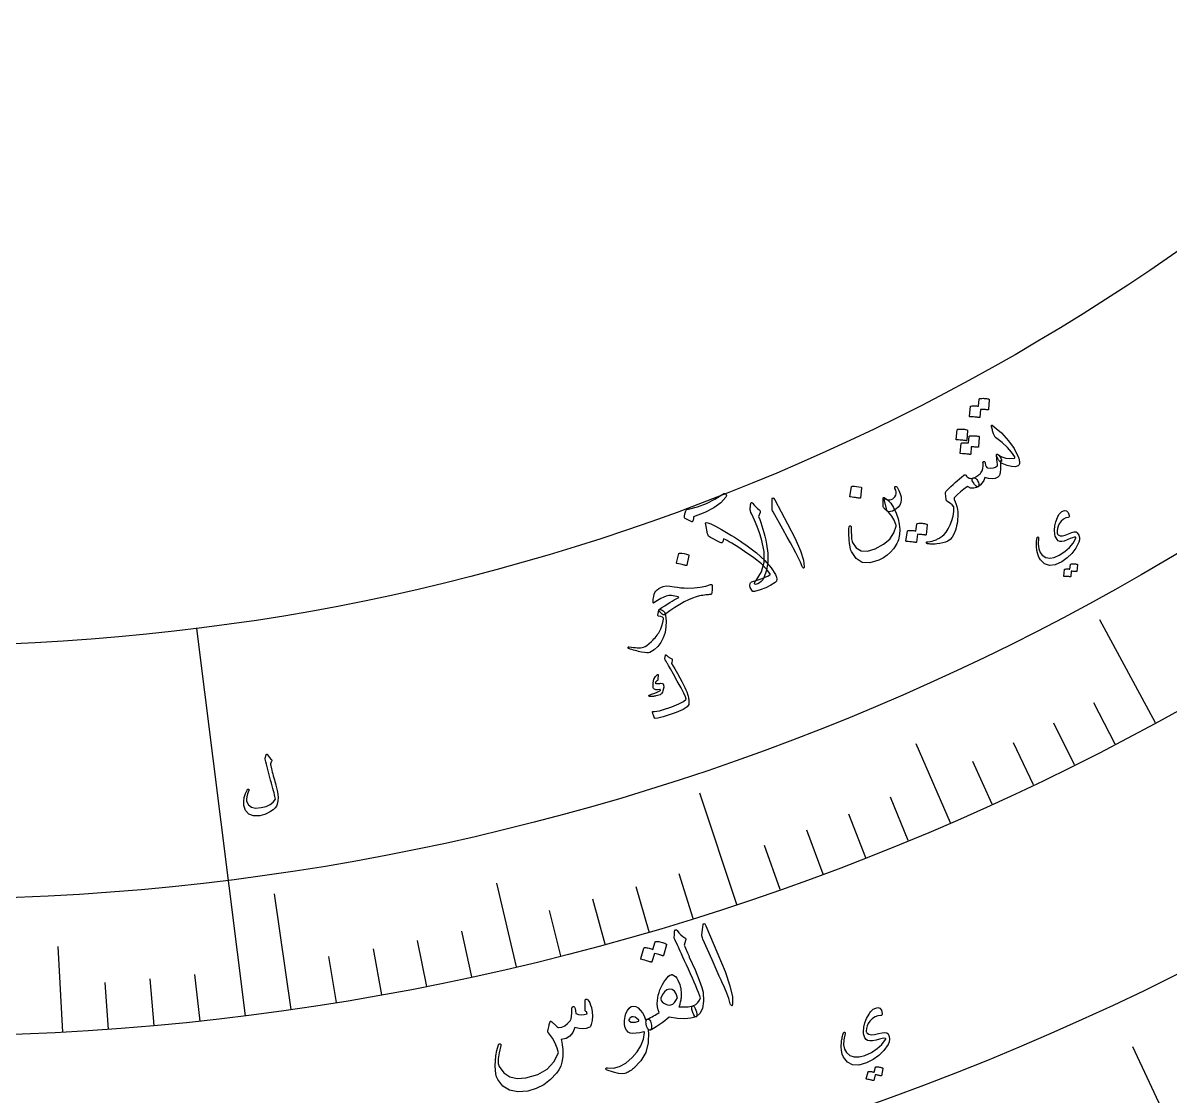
# Model space of a CAD drawing. Header units: millimetres. Extents: x -59 to 59, y -59 to 86.
# Drawn here: x 1.83 to 22.64, y -47.99 to -28.53 of the extents above; entities that cross this region are included whole.
import ezdxf

# ---------------------------------------------------------------- set-up
doc = ezdxf.new("R2010")
doc.units = ezdxf.units.MM
for name, color, linetype in [('CUT_OUTER', 1, 'Continuous'), ('ENGRAVE', 7, 'Continuous'), ('ENGRAVE_FINE', 8, 'Continuous'), ('TEXT', 5, 'Continuous')]:
    doc.layers.add(name, color=color, linetype=linetype)

msp = doc.modelspace()

# ---------------------------------------------------------------- linework, layer by layer
at = {"layer": 'CUT_OUTER'}
msp.add_arc((0, -0.0003), 58.9997, 179.811218, 0.16335, dxfattribs=at)
at = {"layer": 'ENGRAVE'}
for points in [[(5.8674, -46.5366), (4.9817, -39.5122)], [(22.3729, -41.2254), (21.3598, -39.3586)], [(18.6502, -43.0378), (18.0308, -41.6086)], [(14.7753, -44.5171), (14.1063, -42.5012)], [(10.7788, -45.6497), (10.4209, -44.1338)], [(6.6925, -46.4251), (6.3895, -44.3228)], [(2.5492, -46.8357), (2.4646, -45.2804)], [(22.5657, -48.3923), (21.9623, -47.0983)]]:
    msp.add_lwpolyline(points, dxfattribs=at)
for radius in [57.82, 57.82, 56.2713, 53.395, 53.395, 51.1235, 46.905, 46.905, 44.427, 39.825, 39.825]:
    msp.add_circle((0, 0), radius, dxfattribs=at)
at = {"layer": 'ENGRAVE_FINE'}
for points in [[(21.6419, -41.6138), (21.2499, -40.86)], [(20.904, -41.9893), (20.5253, -41.2288)], [(20.1592, -42.3519), (19.794, -41.5848)], [(19.4078, -42.7015), (19.0563, -41.928)], [(17.8864, -43.3608), (17.5624, -42.5754)], [(17.1168, -43.6703), (16.8068, -42.8793)], [(16.3416, -43.9662), (16.0456, -43.1699)], [(15.561, -44.2485), (15.2792, -43.4471)], [(13.9848, -44.7717), (13.7315, -43.9607)], [(13.1896, -45.0124), (12.9507, -44.1971)], [(12.39, -45.239), (12.1656, -44.4196)], [(11.5864, -45.4515), (11.3765, -44.6282)], [(9.9677, -45.8336), (9.7872, -45.0035)], [(8.3358, -46.1584), (8.1848, -45.3223)], [(9.1533, -46.0032), (8.9875, -45.17)], [(7.5154, -46.299), (7.3793, -45.4604)], [(3.3809, -46.783), (3.3196, -45.9356)], [(4.2113, -46.7156), (4.135, -45.8694)], [(5.0402, -46.6334), (4.9489, -45.7887)]]:
    msp.add_lwpolyline(points, dxfattribs=at)
at = {"layer": 'TEXT'}
for points in [[(19.1717, -35.3565), (19.1726, -35.3531), (19.1749, -35.3502), (19.1785, -35.3477), (19.1835, -35.3455), (19.2038, -35.3429), (19.224, -35.3411), (19.2441, -35.3403), (19.2639, -35.3405), (19.2838, -35.3416), (19.3038, -35.3437), (19.324, -35.347), (19.3443, -35.3512), (19.3489, -35.3534), (19.3522, -35.3565), (19.3541, -35.3608), (19.3546, -35.366), (19.3449, -35.5444), (19.3436, -35.5474), (19.3403, -35.5492), (19.3349, -35.5498), (19.3275, -35.5493), (19.322, -35.5481), (19.3134, -35.547), (19.3019, -35.546), (19.2873, -35.545), (19.2695, -35.5441), (19.2483, -35.5431), (19.2239, -35.5421), (19.196, -35.541), (19.1864, -35.6801), (19.1851, -35.6849), (19.1816, -35.6878), (19.176, -35.6887), (19.1681, -35.6877), (19.1614, -35.6868), (19.1509, -35.6856), (19.1366, -35.6842), (19.1186, -35.6825), (19.0966, -35.6807), (19.0705, -35.6788), (19.0401, -35.6769), (19.0056, -35.6749), (19.0015, -35.6737), (18.9989, -35.6716), (18.9979, -35.6688), (18.9983, -35.6652), (19.014, -35.4914), (19.015, -35.4881), (19.0173, -35.4851), (19.0209, -35.4826), (19.0259, -35.4805), (19.0428, -35.4776), (19.0598, -35.4756), (19.0767, -35.4747), (19.0937, -35.4747), (19.1105, -35.4756), (19.1272, -35.4773), (19.1438, -35.4798), (19.1603, -35.4831)], [(18.774, -35.9124), (18.775, -35.909), (18.7773, -35.9061), (18.781, -35.9036), (18.786, -35.9016), (18.8066, -35.8991), (18.8269, -35.8976), (18.8471, -35.8971), (18.867, -35.8974), (18.887, -35.8988), (18.9071, -35.9012), (18.9273, -35.9047), (18.9477, -35.9092), (18.9534, -35.9116), (18.9573, -35.9148), (18.9594, -35.9187), (18.9596, -35.9232), (18.9465, -36.1017), (18.9447, -36.1058), (18.9409, -36.1081), (18.9351, -36.1086), (18.9272, -36.1074), (18.9204, -36.1064), (18.9099, -36.1052), (18.8955, -36.1036), (18.8775, -36.1018), (18.8554, -36.0998), (18.8291, -36.0977), (18.7987, -36.0956), (18.764, -36.0933), (18.7592, -36.0925), (18.756, -36.0907), (18.7546, -36.0881), (18.755, -36.0845)], [(19.4173, -35.8302), (19.5769, -35.968), (19.7076, -36.1086), (19.8091, -36.2522), (19.8811, -36.3992), (19.8853, -36.4096), (19.8891, -36.4207), (19.8926, -36.4324), (19.8957, -36.4448), (19.8984, -36.4574), (19.9007, -36.4702), (19.9026, -36.483), (19.9041, -36.4959), (19.9044, -36.5197), (19.9001, -36.5391), (19.8911, -36.5542), (19.8775, -36.565), (19.8256, -36.5807), (19.7604, -36.5785), (19.6819, -36.5584), (19.5903, -36.5203), (19.5774, -36.5138), (19.5643, -36.5036), (19.5508, -36.4896), (19.537, -36.4718), (19.531, -36.4626), (19.5251, -36.4534), (19.5195, -36.4443), (19.514, -36.4353), (19.5088, -36.4263), (19.504, -36.4171), (19.4996, -36.408), (19.4956, -36.3987), (19.4897, -36.382), (19.4876, -36.369), (19.4891, -36.3597), (19.4943, -36.354), (19.4985, -36.3532), (19.5042, -36.3544), (19.5112, -36.3577), (19.5196, -36.3631), (19.5834, -36.4021), (19.6542, -36.4252), (19.7318, -36.4322), (19.8163, -36.4231), (19.8207, -36.4202), (19.8224, -36.4153), (19.8212, -36.4085), (19.8174, -36.3998), (19.7612, -36.315), (19.6846, -36.2292), (19.5877, -36.1421), (19.4706, -36.0536), (19.4639, -36.0456), (19.4556, -36.0311), (19.4458, -36.01), (19.4344, -35.9823), (19.4282, -35.9661), (19.4225, -35.9493), (19.417, -35.9319), (19.412, -35.9138), (19.4072, -35.8954), (19.4026, -35.8772), (19.3981, -35.8589), (19.3938, -35.8407), (19.393, -35.8362), (19.3937, -35.8322), (19.3959, -35.8289), (19.3995, -35.8263), (19.4032, -35.8251), (19.4074, -35.8254), (19.4121, -35.8271), (19.4173, -35.8302)], [(18.9908, -36.0333), (18.9919, -36.0299), (18.9942, -36.027), (18.9979, -36.0245), (19.0029, -36.0224), (19.0236, -36.0198), (19.044, -36.0182), (19.0642, -36.0175), (19.0843, -36.0178), (19.1043, -36.0191), (19.1245, -36.0214), (19.1448, -36.0247), (19.1652, -36.0291), (19.1699, -36.0313), (19.1732, -36.0345), (19.175, -36.0388), (19.1754, -36.0441), (19.1626, -36.2228), (19.1612, -36.2258), (19.1578, -36.2276), (19.1524, -36.2282), (19.1449, -36.2276), (19.1399, -36.2271), (19.1322, -36.2264), (19.1217, -36.2255), (19.1084, -36.2243), (19.0923, -36.223), (19.0736, -36.2217), (19.0523, -36.2204), (19.0283, -36.2191), (19.0187, -36.3504), (19.0169, -36.3545), (19.013, -36.3568), (19.0071, -36.3573), (18.9992, -36.3561), (18.9924, -36.3552), (18.9818, -36.3539), (18.9674, -36.3524), (18.9493, -36.3506), (18.9271, -36.3486), (18.9007, -36.3466), (18.8701, -36.3445), (18.8353, -36.3423), (18.8312, -36.341), (18.8286, -36.339), (18.8276, -36.3362), (18.828, -36.3325), (18.8478, -36.1601), (18.8488, -36.1568), (18.8512, -36.1539), (18.8549, -36.1514), (18.8599, -36.1493), (18.8745, -36.1475), (18.8892, -36.1461), (18.9039, -36.1451), (18.9187, -36.1445), (18.9336, -36.1444), (18.9483, -36.1451), (18.9631, -36.1464), (18.9778, -36.1485)], [(19.5059, -36.3546), (19.5283, -36.3709), (19.5473, -36.3936), (19.5629, -36.4227), (19.5751, -36.4581), (19.5787, -36.4729), (19.5794, -36.4819), (19.5772, -36.485), (19.5722, -36.4823), (19.5648, -36.4767), (19.5599, -36.4753), (19.5576, -36.4782), (19.5579, -36.4855), (19.562, -36.5648), (19.5614, -36.6303), (19.5563, -36.6822), (19.5466, -36.7203), (19.5411, -36.7344), (19.5339, -36.7469), (19.525, -36.7577), (19.5143, -36.7669), (19.4633, -36.7916), (19.4062, -36.8009), (19.3432, -36.795), (19.2742, -36.7738), (19.2548, -36.8287), (19.2279, -36.8753), (19.1935, -36.9136), (19.1516, -36.9437), (19.1359, -36.9438), (19.1156, -36.9302), (19.0909, -36.9029), (19.0616, -36.862), (19.0484, -36.8355), (19.0451, -36.8137), (19.0519, -36.7965), (19.0688, -36.784), (19.092, -36.7736), (19.1135, -36.7628), (19.1332, -36.7516), (19.1512, -36.74), (19.1673, -36.7283), (19.1816, -36.7165), (19.1941, -36.7047), (19.2047, -36.6929), (19.2271, -36.6552), (19.2409, -36.613), (19.246, -36.5663), (19.2425, -36.5151), (19.2412, -36.5008), (19.2433, -36.4909), (19.2489, -36.4854), (19.2579, -36.4843), (19.2682, -36.4867), (19.2758, -36.4924), (19.2806, -36.5016), (19.2827, -36.5142), (19.2883, -36.5494), (19.297, -36.5755), (19.3089, -36.5927), (19.324, -36.6009), (19.382, -36.6069), (19.4308, -36.6031), (19.4704, -36.5894), (19.5008, -36.5659), (19.502, -36.5634), (19.5031, -36.5595), (19.504, -36.5544), (19.5048, -36.5478), (19.5042, -36.533), (19.5007, -36.4985), (19.4943, -36.4443), (19.4849, -36.3704), (19.4849, -36.3672), (19.4859, -36.3637), (19.4878, -36.3599), (19.4908, -36.3559), (19.494, -36.3538), (19.4976, -36.3528), (19.5016, -36.3531), (19.5059, -36.3546)], [(19.1551, -36.9418), (19.1264, -36.9551), (19.0993, -36.9645), (19.0739, -36.9699), (19.0501, -36.9713), (19.0389, -36.9709), (19.0278, -36.9693), (19.0169, -36.9666), (19.006, -36.9626), (18.9951, -36.9578), (18.9841, -36.9525), (18.973, -36.9467), (18.9618, -36.9404), (18.8927, -36.9898), (18.8311, -37.0386), (18.777, -37.0867), (18.7305, -37.1343), (18.722, -37.1468), (18.7182, -37.1601), (18.7189, -37.1741), (18.7242, -37.1889), (18.7485, -37.2484), (18.7666, -37.3046), (18.7785, -37.3575), (18.7841, -37.4071), (18.7853, -37.4475), (18.7846, -37.4879), (18.7821, -37.5284), (18.7777, -37.569), (18.7714, -37.6096), (18.7632, -37.65), (18.753, -37.6902), (18.7408, -37.7303), (18.7135, -37.8014), (18.6816, -37.8583), (18.6451, -37.9009), (18.6042, -37.9292), (18.5606, -37.9476), (18.5127, -37.9623), (18.4604, -37.9732), (18.4037, -37.9803), (18.3752, -37.9821), (18.3489, -37.9832), (18.3249, -37.9836), (18.3031, -37.9834), (18.2834, -37.9827), (18.2659, -37.9816), (18.2505, -37.9802), (18.2372, -37.9785), (18.2284, -37.9758), (18.222, -37.9714), (18.2178, -37.9654), (18.2159, -37.9577), (18.2169, -37.9501), (18.221, -37.9447), (18.2284, -37.9413), (18.2391, -37.9399), (18.2812, -37.9353), (18.3182, -37.9289), (18.3501, -37.9209), (18.377, -37.911), (18.3906, -37.9053), (18.4047, -37.8987), (18.4195, -37.8912), (18.4348, -37.883), (18.4507, -37.8738), (18.4672, -37.8638), (18.4843, -37.853), (18.502, -37.8413), (18.5365, -37.811), (18.5722, -37.7668), (18.6089, -37.7086), (18.6465, -37.6365), (18.6792, -37.557), (18.7014, -37.4764), (18.713, -37.395), (18.714, -37.3126), (18.714, -37.3092), (18.7131, -37.3063), (18.7113, -37.3039), (18.7086, -37.3019), (18.681, -37.2721), (18.6529, -37.2471), (18.6244, -37.2267), (18.5954, -37.2111), (18.5829, -37.1978), (18.5731, -37.1686), (18.566, -37.1235), (18.5617, -37.0626), (18.5629, -37.0497), (18.5666, -37.0378), (18.5728, -37.0268), (18.5814, -37.0169), (18.6211, -36.9784), (18.6604, -36.9408), (18.6994, -36.9041), (18.7379, -36.8685), (18.7763, -36.8338), (18.8149, -36.8001), (18.8536, -36.7673), (18.8926, -36.7355), (18.9025, -36.729), (18.9117, -36.7268), (18.9204, -36.7288), (18.9284, -36.7351), (18.9416, -36.7519), (18.9556, -36.766), (18.9705, -36.7774), (18.9863, -36.7862), (19.0035, -36.7908), (19.0236, -36.7916), (19.0465, -36.7888), (19.0723, -36.7821), (19.0862, -36.781), (19.1, -36.7853), (19.1137, -36.7949), (19.1275, -36.8098), (19.14, -36.8281), (19.1504, -36.8474), (19.1585, -36.868), (19.1644, -36.8897), (19.1671, -36.909), (19.1664, -36.9241), (19.1624, -36.9351), (19.1551, -36.9418)], [(16.8554, -36.9463), (16.8566, -36.943), (16.8591, -36.9402), (16.8629, -36.9379), (16.868, -36.9361), (16.9094, -36.9345), (16.9502, -36.937), (16.9904, -36.9435), (17.0302, -36.9541), (17.0346, -36.9564), (17.0375, -36.9595), (17.0389, -36.9633), (17.0386, -36.9678), (17.0177, -37.1446), (17.016, -37.1493), (17.0123, -37.152), (17.0066, -37.1525), (16.9988, -37.151), (16.9921, -37.1497), (16.9816, -37.1479), (16.9674, -37.1456), (16.9494, -37.1428), (16.9274, -37.1397), (16.9013, -37.1362), (16.8709, -37.1324), (16.8364, -37.1284), (16.8316, -37.1273), (16.8285, -37.1253), (16.8273, -37.1226), (16.8279, -37.1191)], [(17.651, -36.9409), (17.6603, -36.9381), (17.6688, -36.939), (17.6763, -36.9437), (17.6828, -36.9522), (17.7166, -37.0133), (17.7406, -37.0719), (17.7549, -37.1279), (17.7593, -37.1815), (17.7529, -37.2313), (17.7347, -37.2762), (17.7047, -37.3162), (17.6629, -37.3512), (17.6312, -37.371), (17.5992, -37.3851), (17.5667, -37.3936), (17.5338, -37.3965), (17.5204, -37.3934), (17.509, -37.3839), (17.4996, -37.3679), (17.4921, -37.3454), (17.4547, -37.1952), (17.452, -37.1838), (17.4512, -37.1748), (17.4524, -37.1682), (17.4555, -37.164), (17.4602, -37.162), (17.4662, -37.1622), (17.4735, -37.1646), (17.4821, -37.1691), (17.5029, -37.1781), (17.5259, -37.1816), (17.551, -37.1797), (17.5783, -37.1724), (17.6045, -37.1602), (17.6266, -37.144), (17.6444, -37.1236), (17.6582, -37.0991), (17.6663, -37.0703), (17.6667, -37.0396), (17.6594, -37.0072), (17.6443, -36.9729), (17.6405, -36.9621), (17.6403, -36.9532), (17.6438, -36.9461), (17.651, -36.9409)], [(14.5257, -37.0763), (14.5399, -37.0689), (14.5532, -37.0671), (14.5655, -37.0707), (14.5768, -37.0798), (14.5851, -37.092), (14.5882, -37.1048), (14.5862, -37.1184), (14.5789, -37.1327), (14.4886, -37.2327), (14.3608, -37.3262), (14.1956, -37.4128), (13.9929, -37.4918), (13.991, -37.5117), (13.9884, -37.5298), (13.9851, -37.5459), (13.9811, -37.5602), (13.9769, -37.5703), (13.9717, -37.5765), (13.9655, -37.5788), (13.9584, -37.5772), (13.8396, -37.5189), (13.8277, -37.5052), (13.8258, -37.4771), (13.8337, -37.4348), (13.8515, -37.3781), (13.8582, -37.3677), (13.8682, -37.3592), (13.8814, -37.3526), (13.898, -37.3481), (14.0657, -37.3064), (14.2264, -37.2472), (14.3798, -37.1704), (14.5257, -37.0763)], [(15.2656, -38.5955), (15.2459, -38.6316), (15.221, -38.6619), (15.1908, -38.6866), (15.1553, -38.7054), (15.1335, -38.7126), (15.1169, -38.7151), (15.1055, -38.7128), (15.0993, -38.7059), (15.098, -38.6943), (15.1021, -38.6801), (15.1118, -38.6632), (15.1268, -38.6436), (15.2221, -38.4895), (15.2702, -38.3136), (15.2712, -38.1161), (15.2256, -37.8972), (15.1884, -37.7798), (15.1465, -37.6646), (15.0998, -37.5515), (15.0485, -37.4407), (15.0336, -37.4085), (15.0235, -37.3823), (15.0181, -37.362), (15.0174, -37.3476), (15.0201, -37.3272), (15.0224, -37.309), (15.0243, -37.2932), (15.0258, -37.2796), (15.027, -37.2684), (15.0281, -37.2593), (15.029, -37.2525), (15.0298, -37.2479), (15.0324, -37.2413), (15.0356, -37.2363), (15.0395, -37.233), (15.0441, -37.2313), (15.0506, -37.2312), (15.0561, -37.2324), (15.0604, -37.2348), (15.0638, -37.2384), (15.0971, -37.2819), (15.1267, -37.3159), (15.1524, -37.3404), (15.1743, -37.3554), (15.1905, -37.3658), (15.2, -37.3784), (15.2027, -37.3932), (15.1987, -37.4102), (15.1696, -37.4845), (15.1919, -37.537), (15.213, -37.5922), (15.2329, -37.6503), (15.2517, -37.711), (15.2695, -37.7746), (15.2865, -37.8411), (15.3026, -37.9105), (15.3178, -37.9828), (15.3403, -38.1506), (15.3392, -38.3086), (15.3143, -38.4569), (15.2656, -38.5955)], [(15.417, -37.2061), (15.42, -37.1648), (15.4289, -37.1471), (15.4436, -37.1529), (15.4641, -37.1822), (15.694, -37.6168), (15.8349, -37.8837), (15.9331, -38.1028), (15.9884, -38.2743), (16.0005, -38.3984), (15.9981, -38.41), (15.9946, -38.4171), (15.9901, -38.4198), (15.9846, -38.418), (15.9791, -38.4139), (15.9738, -38.4079), (15.9689, -38.3998), (15.9641, -38.3897), (15.9309, -38.3098), (15.8919, -38.2266), (15.8473, -38.14), (15.797, -38.0502), (15.7843, -38.0265), (15.7494, -37.9628), (15.6923, -37.8591), (15.613, -37.7154), (15.4348, -37.3977), (15.4266, -37.3803), (15.4207, -37.3635), (15.4172, -37.3474), (15.4161, -37.3319)], [(17.6666, -37.4202), (17.702, -37.5233), (17.7244, -37.6227), (17.7337, -37.7183), (17.7299, -37.81), (17.7246, -37.8418), (17.7169, -37.8737), (17.7069, -37.9058), (17.6946, -37.9379), (17.6798, -37.9702), (17.6624, -38.0028), (17.6424, -38.0355), (17.6198, -38.0685), (17.5674, -38.1311), (17.5057, -38.1866), (17.4347, -38.2348), (17.3545, -38.2758), (17.1885, -38.326), (17.0498, -38.3163), (16.9387, -38.247), (16.8552, -38.1184), (16.8417, -38.08), (16.8306, -38.0304), (16.8216, -37.9698), (16.8148, -37.898), (16.8126, -37.8659), (16.811, -37.835), (16.8099, -37.8053), (16.8093, -37.7769), (16.8092, -37.7497), (16.8096, -37.7235), (16.8104, -37.6983), (16.8117, -37.6741), (16.8128, -37.6679), (16.8153, -37.6627), (16.8194, -37.6584), (16.8251, -37.655), (16.8297, -37.6537), (16.8343, -37.6536), (16.839, -37.655), (16.8437, -37.6576), (16.8476, -37.6608), (16.8506, -37.6655), (16.8525, -37.6718), (16.8535, -37.6795), (16.8534, -37.73), (16.8539, -37.776), (16.855, -37.8174), (16.8569, -37.8542), (16.8597, -37.8865), (16.8638, -37.9143), (16.8692, -37.9375), (16.8759, -37.9562), (16.9403, -38.0543), (17.0303, -38.1056), (17.1458, -38.1101), (17.2867, -38.0674), (17.4368, -37.9874), (17.5499, -37.8922), (17.626, -37.7821), (17.6649, -37.6573), (17.6656, -37.6519), (17.6655, -37.6454), (17.6646, -37.638), (17.663, -37.6295), (17.6316, -37.551), (17.5859, -37.4758), (17.5261, -37.404), (17.4522, -37.3354), (17.4437, -37.3281), (17.4374, -37.3192), (17.4334, -37.3086), (17.4317, -37.2965), (17.4316, -37.1553), (17.4322, -37.1445), (17.4351, -37.1382), (17.4404, -37.1363), (17.448, -37.1388), (17.5109, -37.1821), (17.5683, -37.2434), (17.6202, -37.3227), (17.6666, -37.4202)], [(20.7872, -37.4989), (20.7426, -37.5071), (20.7004, -37.5298), (20.6604, -37.5669), (20.6226, -37.6185), (20.6027, -37.6588), (20.5906, -37.7006), (20.5862, -37.7438), (20.5896, -37.7884), (20.5919, -37.7965), (20.5958, -37.804), (20.6013, -37.811), (20.6085, -37.8176), (20.6407, -37.8324), (20.6822, -37.8342), (20.733, -37.823), (20.7929, -37.7986), (20.8518, -37.7739), (20.8981, -37.7623), (20.9318, -37.7638), (20.953, -37.7786), (20.9777, -37.8206), (20.9903, -37.8631), (20.9907, -37.9063), (20.979, -37.9501), (20.924, -38.0577), (20.8544, -38.1527), (20.7701, -38.2351), (20.6713, -38.3048), (20.5516, -38.359), (20.4468, -38.3708), (20.3571, -38.3404), (20.2826, -38.268), (20.2555, -38.2209), (20.2349, -38.1651), (20.2205, -38.1007), (20.2125, -38.0276), (20.212, -38.0064), (20.212, -37.9857), (20.2124, -37.9654), (20.2135, -37.9457), (20.215, -37.9262), (20.2172, -37.907), (20.22, -37.8881), (20.2233, -37.8694), (20.226, -37.861), (20.2298, -37.8561), (20.2348, -37.8548), (20.2408, -37.857), (20.2458, -37.8612), (20.2491, -37.8662), (20.2509, -37.8721), (20.251, -37.8788), (20.2442, -37.9825), (20.2529, -38.068), (20.2772, -38.1354), (20.3173, -38.1847), (20.3829, -38.2241), (20.4558, -38.2377), (20.5359, -38.2253), (20.6231, -38.187), (20.7255, -38.1207), (20.8098, -38.0465), (20.8759, -37.9648), (20.924, -37.8754), (20.9262, -37.8689), (20.9256, -37.8639), (20.9222, -37.8604), (20.9161, -37.8585), (20.8962, -37.8596), (20.8653, -37.8683), (20.8235, -37.8844), (20.7707, -37.9081), (20.7158, -37.93), (20.67, -37.9395), (20.6334, -37.9369), (20.606, -37.922), (20.5845, -37.8988), (20.5672, -37.8715), (20.5542, -37.8402), (20.5454, -37.8049), (20.5385, -37.7299), (20.5441, -37.6543), (20.5623, -37.578), (20.593, -37.5011), (20.6018, -37.4819), (20.6111, -37.4645), (20.6206, -37.4488), (20.6306, -37.4348), (20.6408, -37.4224), (20.6511, -37.4117), (20.6616, -37.4025), (20.6722, -37.3951), (20.7186, -37.3748), (20.7565, -37.3792), (20.7857, -37.4084), (20.8064, -37.4623), (20.8085, -37.4788), (20.806, -37.4904), (20.7989, -37.4971), (20.7872, -37.4989)], [(15.0403, -38.6709), (15.1069, -38.6515), (15.1667, -38.6325), (15.2197, -38.6142), (15.2659, -38.5964), (15.3055, -38.5793), (15.3387, -38.563), (15.3654, -38.5474), (15.3856, -38.5327), (15.3223, -38.442), (15.223, -38.3425), (15.0882, -38.2339), (14.9181, -38.1159), (14.853, -38.0733), (14.7928, -38.0347), (14.7374, -37.9998), (14.6868, -37.9689), (14.641, -37.9419), (14.6, -37.9191), (14.5638, -37.9004), (14.5325, -37.8859), (14.5235, -37.945), (14.514, -37.9553), (14.503, -37.9603), (14.4905, -37.96), (14.4765, -37.9544), (14.2973, -37.8643), (14.2794, -37.8522), (14.2652, -37.8374), (14.2546, -37.8199), (14.2478, -37.7996), (14.212, -37.6273), (14.2101, -37.615), (14.2105, -37.6054), (14.2133, -37.5988), (14.2185, -37.5949), (14.2501, -37.5967), (14.3076, -37.6183), (14.391, -37.6596), (14.5005, -37.7205), (14.5614, -37.7556), (14.6208, -37.7906), (14.6785, -37.8255), (14.7345, -37.8603), (14.789, -37.8951), (14.8418, -37.9298), (14.8929, -37.9644), (14.9424, -37.999), (15.1335, -38.1444), (15.2872, -38.2821), (15.4028, -38.4124), (15.48, -38.5358), (15.4974, -38.5828), (15.5022, -38.6222), (15.4945, -38.6539), (15.4741, -38.6781), (15.3917, -38.7311), (15.3011, -38.7759), (15.2023, -38.8123), (15.0954, -38.8404), (15.0854, -38.8425), (15.0768, -38.8427), (15.0697, -38.8411), (15.064, -38.8375), (15.0369, -38.8037), (15.0207, -38.7691), (15.0152, -38.7339), (15.0206, -38.6979), (15.0244, -38.6863), (15.029, -38.678), (15.0343, -38.6729), (15.0403, -38.6709)], [(18.0425, -37.6197), (18.0437, -37.6164), (18.0463, -37.6135), (18.0502, -37.6111), (18.0554, -37.6091), (18.0765, -37.6071), (18.0974, -37.6061), (18.1181, -37.606), (18.1385, -37.6068), (18.1588, -37.6087), (18.1792, -37.6116), (18.1998, -37.6155), (18.2204, -37.6205), (18.225, -37.6228), (18.2282, -37.6262), (18.2299, -37.6305), (18.2301, -37.6358), (18.2084, -37.815), (18.2068, -37.8179), (18.2033, -37.8196), (18.1977, -37.8201), (18.1901, -37.8193), (18.1845, -37.8179), (18.1758, -37.8165), (18.164, -37.815), (18.149, -37.8135), (18.1308, -37.812), (18.1091, -37.8102), (18.084, -37.8083), (18.0555, -37.8063), (18.0364, -37.9459), (18.0348, -37.9507), (18.031, -37.9535), (18.0251, -37.9542), (18.0172, -37.9529), (18.0103, -37.9517), (17.9996, -37.9502), (17.985, -37.9482), (17.9666, -37.9459), (17.9441, -37.9433), (17.9173, -37.9405), (17.8863, -37.9374), (17.8509, -37.9342), (17.8468, -37.9328), (17.8442, -37.9307), (17.8433, -37.9279), (17.844, -37.9242), (17.8715, -37.7499), (17.8728, -37.7466), (17.8753, -37.7437), (17.8792, -37.7413), (17.8845, -37.7394), (17.9021, -37.737), (17.9197, -37.7356), (17.9372, -37.7353), (17.9546, -37.7359), (17.9718, -37.7375), (17.9889, -37.7398), (18.0058, -37.7429), (18.0225, -37.7467)], [(13.7268, -38.1555), (13.7283, -38.1523), (13.731, -38.1497), (13.735, -38.1478), (13.7402, -38.1464), (13.7815, -38.1483), (13.8219, -38.1541), (13.8614, -38.1639), (13.9001, -38.1778), (13.9044, -38.1805), (13.907, -38.1838), (13.908, -38.1877), (13.9074, -38.1921), (13.872, -38.3665), (13.87, -38.3711), (13.8661, -38.3734), (13.8604, -38.3735), (13.8528, -38.3714), (13.8462, -38.3695), (13.8359, -38.3668), (13.8219, -38.3634), (13.8042, -38.3591), (13.7826, -38.3541), (13.7569, -38.3485), (13.727, -38.3423), (13.693, -38.3353), (13.6882, -38.3338), (13.6854, -38.3317), (13.6844, -38.3289), (13.6852, -38.3254)], [(20.8281, -38.3533), (20.8288, -38.351), (20.8304, -38.349), (20.8329, -38.3473), (20.8363, -38.3458), (20.8503, -38.3437), (20.8643, -38.3423), (20.878, -38.3416), (20.8917, -38.3414), (20.9053, -38.342), (20.919, -38.3432), (20.9329, -38.3452), (20.9468, -38.3478), (20.9499, -38.3492), (20.9522, -38.3513), (20.9534, -38.3541), (20.9537, -38.3577), (20.9451, -38.4777), (20.9441, -38.4797), (20.9418, -38.481), (20.9381, -38.4815), (20.9331, -38.4812), (20.9293, -38.4805), (20.9234, -38.4798), (20.9155, -38.4793), (20.9055, -38.4788), (20.8933, -38.4783), (20.8788, -38.4779), (20.862, -38.4775), (20.8429, -38.4771), (20.8349, -38.5708), (20.834, -38.574), (20.8316, -38.576), (20.8277, -38.5767), (20.8224, -38.5761), (20.8177, -38.5755), (20.8105, -38.5749), (20.8008, -38.5741), (20.7884, -38.5732), (20.7733, -38.5722), (20.7554, -38.5713), (20.7346, -38.5704), (20.7109, -38.5695), (20.7081, -38.5687), (20.7064, -38.5674), (20.7056, -38.5655), (20.706, -38.5631), (20.7183, -38.446), (20.719, -38.4437), (20.7206, -38.4417), (20.7232, -38.44), (20.7266, -38.4385), (20.7383, -38.4363), (20.7499, -38.4348), (20.7616, -38.4339), (20.7732, -38.4338), (20.7848, -38.4342), (20.7963, -38.4351), (20.8076, -38.4366), (20.8189, -38.4386)], [(14.3288, -38.7293), (14.3303, -38.7489), (14.331, -38.7685), (14.3309, -38.7881), (14.33, -38.8077), (14.3281, -38.8273), (14.3251, -38.8468), (14.3211, -38.8661), (14.3158, -38.8853), (14.3133, -38.8915), (14.309, -38.8958), (14.303, -38.8984), (14.2953, -38.8993), (14.2783, -38.9), (14.2592, -38.9014), (14.2378, -38.9032), (14.2142, -38.9056), (14.1885, -38.9087), (14.1608, -38.9128), (14.131, -38.9179), (14.0992, -38.924), (14.0377, -38.9388), (13.9712, -38.9616), (13.8998, -38.9925), (13.8233, -39.0313), (13.7416, -39.0781), (13.6544, -39.1326), (13.5616, -39.1948), (13.4632, -39.2647), (13.4535, -39.269), (13.4402, -39.2658), (13.4233, -39.2551), (13.4027, -39.2369), (13.3842, -39.2177), (13.3709, -39.2029), (13.3628, -39.1923), (13.3599, -39.186), (13.3606, -39.1811), (13.3621, -39.1769), (13.3643, -39.1734), (13.3674, -39.1708), (13.4195, -39.1358), (13.4689, -39.103), (13.5158, -39.0725), (13.5602, -39.0442), (13.602, -39.0185), (13.6415, -38.9955), (13.6786, -38.9753), (13.7134, -38.9578), (13.7202, -38.9536), (13.7221, -38.9494), (13.7194, -38.9454), (13.7119, -38.9414), (13.6805, -38.9325), (13.6504, -38.9257), (13.6218, -38.9208), (13.5946, -38.918), (13.5686, -38.9172), (13.5437, -38.9185), (13.52, -38.9219), (13.4974, -38.9274), (13.4511, -38.9447), (13.3983, -38.9706), (13.3389, -39.0054), (13.273, -39.0488), (13.2708, -39.0512), (13.2684, -39.0525), (13.266, -39.0528), (13.2635, -39.0521), (13.2613, -39.0506), (13.2597, -39.0486), (13.2588, -39.0462), (13.2584, -39.0432), (13.2623, -38.9839), (13.2688, -38.9342), (13.278, -38.8941), (13.2899, -38.8636), (13.3068, -38.8391), (13.33, -38.815), (13.3597, -38.7913), (13.3959, -38.768), (13.4408, -38.75), (13.4968, -38.742), (13.564, -38.7441), (13.6424, -38.7561), (13.7005, -38.7665), (13.7608, -38.7742), (13.8234, -38.7791), (13.8883, -38.7812), (14.0055, -38.7771), (14.1135, -38.7652), (14.212, -38.7456), (14.3012, -38.7182), (14.3128, -38.7153), (14.3212, -38.7161), (14.3265, -38.7208), (14.3288, -38.7293)], [(13.3612, -39.1835), (13.3651, -39.1741), (13.372, -39.1687), (13.3819, -39.1673), (13.3947, -39.1699), (13.4106, -39.176), (13.4255, -39.1842), (13.4393, -39.1946), (13.452, -39.2073), (13.4628, -39.2209), (13.4715, -39.236), (13.478, -39.2527), (13.4823, -39.2709), (13.4937, -39.3807), (13.491, -39.486), (13.4743, -39.5868), (13.4436, -39.6831), (13.4, -39.7703), (13.3447, -39.8435), (13.278, -39.9028), (13.1997, -39.9481), (13.1777, -39.9534), (13.1453, -39.9539), (13.1025, -39.9497), (13.0493, -39.9407), (13.0207, -39.9349), (12.9918, -39.9284), (12.9627, -39.9212), (12.9334, -39.9133), (12.904, -39.9048), (12.8745, -39.8961), (12.8449, -39.8871), (12.8153, -39.8779), (12.8093, -39.8752), (12.8056, -39.871), (12.804, -39.8654), (12.8047, -39.8582), (12.8072, -39.8515), (12.8112, -39.8472), (12.8169, -39.8452), (12.8241, -39.8457), (12.8647, -39.8524), (12.9028, -39.8575), (12.9384, -39.8611), (12.9716, -39.863), (13.0025, -39.8634), (13.0313, -39.862), (13.0582, -39.8588), (13.083, -39.854), (13.1127, -39.8414), (13.1471, -39.8197), (13.1862, -39.7887), (13.23, -39.7485), (13.2528, -39.726), (13.2743, -39.7035), (13.2945, -39.681), (13.3133, -39.6586), (13.3307, -39.636), (13.3467, -39.6133), (13.3613, -39.5904), (13.3744, -39.5673), (13.3985, -39.5183), (13.4191, -39.4646), (13.4362, -39.4063), (13.4497, -39.3433), (13.4462, -39.3256), (13.4295, -39.3106), (13.3996, -39.2982), (13.3566, -39.2885), (13.3509, -39.287), (13.3472, -39.2843), (13.3455, -39.2804), (13.3457, -39.2753)], [(13.5013, -39.9998), (13.5129, -40.011), (13.5245, -40.0214), (13.5362, -40.0309), (13.5479, -40.0396), (13.5598, -40.0475), (13.572, -40.0545), (13.5843, -40.0607), (13.5969, -40.0659), (13.6023, -40.0695), (13.6054, -40.0747), (13.6064, -40.0815), (13.6051, -40.0899), (13.5955, -40.1353), (13.5948, -40.1402), (13.5944, -40.1442), (13.5944, -40.1473), (13.5948, -40.1496), (13.65, -40.245), (13.6992, -40.3314), (13.7425, -40.4088), (13.7799, -40.4772), (13.8111, -40.5367), (13.8362, -40.587), (13.855, -40.6283), (13.8676, -40.6606), (13.8887, -40.7224), (13.8942, -40.7423), (13.8989, -40.7627), (13.9026, -40.7835), (13.9054, -40.8046), (13.9072, -40.8262), (13.908, -40.8483), (13.9076, -40.8708), (13.9061, -40.8938), (13.8781, -40.9366), (13.8007, -40.9853), (13.6739, -41.0397), (13.4976, -41.0991), (13.4418, -41.1153), (13.3896, -41.1288), (13.3412, -41.1397), (13.2965, -41.1478), (13.2921, -41.1474), (13.2885, -41.1459), (13.2858, -41.1432), (13.2839, -41.1393), (13.2765, -41.1203), (13.2698, -41.1029), (13.264, -41.0872), (13.259, -41.0731), (13.2547, -41.0606), (13.2512, -41.0494), (13.2483, -41.0396), (13.2461, -41.0311), (13.2452, -41.0262), (13.246, -41.0231), (13.2486, -41.0216), (13.253, -41.0219), (13.2856, -41.0212), (13.326, -41.0154), (13.3742, -41.0043), (13.4302, -40.988), (13.5955, -40.9334), (13.7221, -40.8825), (13.8099, -40.8356), (13.8592, -40.7929), (13.846, -40.7546), (13.8145, -40.6874), (13.7647, -40.5915), (13.6967, -40.4668), (13.6276, -40.3422), (13.575, -40.2481), (13.5389, -40.1844), (13.5192, -40.1513), (13.5135, -40.1423), (13.5082, -40.1339), (13.5032, -40.1261), (13.4986, -40.1189), (13.4944, -40.1123), (13.4906, -40.1064), (13.4873, -40.1013), (13.4843, -40.0969), (13.4786, -40.0872), (13.4749, -40.0773), (13.4733, -40.0672), (13.4736, -40.057), (13.481, -40.0011), (13.4819, -39.9972), (13.4833, -39.9943), (13.4852, -39.9926), (13.4876, -39.9918), (13.4911, -39.9925), (13.4945, -39.994), (13.498, -39.9965), (13.5013, -39.9998)], [(13.339, -40.3462), (13.3415, -40.3458), (13.3438, -40.346), (13.346, -40.3471), (13.3482, -40.3488), (13.3493, -40.3506), (13.3502, -40.3527), (13.3508, -40.3551), (13.3511, -40.3577), (13.347, -40.4334), (13.346, -40.4412), (13.3444, -40.4476), (13.3421, -40.4524), (13.3391, -40.4556), (13.3248, -40.4653), (13.3134, -40.4757), (13.3047, -40.4867), (13.2989, -40.4983), (13.2987, -40.5035), (13.3026, -40.5076), (13.3108, -40.5107), (13.3231, -40.5128), (13.3309, -40.5129), (13.339, -40.5128), (13.3472, -40.5125), (13.3555, -40.5119), (13.3642, -40.5111), (13.3731, -40.51), (13.3825, -40.5086), (13.3921, -40.5069), (13.4284, -40.5097), (13.4477, -40.5337), (13.45, -40.579), (13.4352, -40.6456), (13.427, -40.6666), (13.4178, -40.6839), (13.4078, -40.6975), (13.3969, -40.7073), (13.3838, -40.7149), (13.3648, -40.7224), (13.3399, -40.73), (13.309, -40.7375), (13.2931, -40.7411), (13.2779, -40.7438), (13.2633, -40.7459), (13.2493, -40.7472), (13.2361, -40.748), (13.2236, -40.7485), (13.2119, -40.7488), (13.201, -40.7488), (13.1939, -40.7474), (13.1883, -40.7449), (13.1842, -40.7414), (13.1818, -40.7369), (13.181, -40.7316), (13.1822, -40.7273), (13.1854, -40.7239), (13.1907, -40.7214), (13.2079, -40.7145), (13.2275, -40.707), (13.2495, -40.6989), (13.274, -40.6901), (13.3195, -40.6737), (13.3545, -40.6592), (13.379, -40.6465), (13.3928, -40.6357), (13.3944, -40.6335), (13.3948, -40.6312), (13.3942, -40.6287), (13.3924, -40.626), (13.3907, -40.6246), (13.3881, -40.6236), (13.3847, -40.6231), (13.3803, -40.623), (13.3409, -40.6262), (13.3242, -40.6267), (13.3092, -40.6253), (13.2961, -40.6219), (13.2848, -40.6165), (13.2743, -40.6092), (13.2667, -40.6007), (13.262, -40.5908), (13.2602, -40.5797), (13.2597, -40.5006), (13.2727, -40.4354), (13.2991, -40.3839), (13.339, -40.3462)], [(6.2401, -41.8044), (6.2417, -41.8001), (6.2442, -41.7968), (6.2475, -41.7945), (6.2516, -41.7933), (6.256, -41.7934), (6.2598, -41.7951), (6.2633, -41.7984), (6.2664, -41.8032), (6.283, -41.8316), (6.2998, -41.8558), (6.3168, -41.8757), (6.334, -41.8914), (6.3392, -41.8971), (6.3416, -41.9044), (6.341, -41.9131), (6.3375, -41.9232), (6.335, -41.9282), (6.3326, -41.933), (6.3304, -41.9376), (6.3284, -41.9421), (6.3264, -41.9462), (6.3246, -41.9501), (6.3229, -41.9535), (6.3212, -41.9566), (6.3186, -41.9622), (6.3171, -41.9687), (6.3167, -41.976), (6.3174, -41.9841), (6.3224, -42.0067), (6.3282, -42.0312), (6.3347, -42.0577), (6.3421, -42.0862), (6.3502, -42.1167), (6.3589, -42.1492), (6.3683, -42.1837), (6.3783, -42.2202), (6.3889, -42.2565), (6.3985, -42.2907), (6.4073, -42.3228), (6.4151, -42.3527), (6.4222, -42.3806), (6.4285, -42.4064), (6.4341, -42.4303), (6.439, -42.4522), (6.4506, -42.5174), (6.4547, -42.5802), (6.4511, -42.6406), (6.4398, -42.6986), (6.4256, -42.7339), (6.4005, -42.7682), (6.3646, -42.8016), (6.3178, -42.834), (6.2661, -42.8627), (6.2168, -42.8848), (6.1698, -42.9003), (6.1253, -42.9091), (6.0108, -42.9096), (5.9246, -42.8787), (5.8667, -42.8166), (5.8371, -42.7233), (5.8331, -42.6514), (5.8422, -42.5791), (5.8643, -42.5065), (5.8993, -42.4337), (5.9021, -42.4294), (5.9053, -42.4265), (5.9089, -42.425), (5.9128, -42.4251), (5.9171, -42.4261), (5.9206, -42.4277), (5.923, -42.43), (5.9246, -42.4329), (5.9261, -42.4373), (5.9265, -42.4417), (5.926, -42.446), (5.9244, -42.4504), (5.9024, -42.5135), (5.8885, -42.5667), (5.8828, -42.6097), (5.8853, -42.6428), (5.9171, -42.7102), (5.9717, -42.7528), (6.049, -42.7705), (6.1491, -42.763), (6.237, -42.7404), (6.3095, -42.707), (6.3667, -42.6627), (6.4085, -42.6077), (6.404, -42.5848), (6.3982, -42.5582), (6.3911, -42.5278), (6.3826, -42.4937), (6.3728, -42.4557), (6.3614, -42.4139), (6.3486, -42.3681), (6.3342, -42.3184), (6.32, -42.2671), (6.3063, -42.2165), (6.293, -42.1667), (6.2802, -42.1177), (6.2679, -42.0694), (6.2562, -42.0219), (6.2452, -41.9752), (6.2348, -41.9292), (6.2229, -41.8851), (6.2224, -41.88), (6.2224, -41.8751), (6.223, -41.8705), (6.2241, -41.8661)], [(14.1586, -44.9287), (14.1662, -44.8823), (14.178, -44.8632), (14.194, -44.8712), (14.2143, -44.9064), (14.4308, -45.4198), (14.5633, -45.735), (14.6525, -45.9922), (14.6979, -46.1913), (14.6992, -46.3326), (14.6954, -46.3454), (14.6908, -46.3531), (14.6854, -46.3557), (14.6794, -46.3531), (14.6736, -46.348), (14.6682, -46.3406), (14.6634, -46.331), (14.6591, -46.3192), (14.6295, -46.2257), (14.5937, -46.1278), (14.5519, -46.0257), (14.504, -45.9193), (14.4921, -45.8913), (14.459, -45.8159), (14.4047, -45.6932), (14.3295, -45.5231), (14.1598, -45.1467), (14.1522, -45.1263), (14.1472, -45.1068), (14.1449, -45.0882), (14.1452, -45.0706)], [(13.6407, -45.1123), (13.6443, -45.0726), (13.6469, -45.0412), (13.6486, -45.018), (13.6493, -45.0032), (13.6504, -44.9935), (13.6533, -44.986), (13.658, -44.9806), (13.6645, -44.9773), (13.6727, -44.9763), (13.6804, -44.9784), (13.6876, -44.9836), (13.6943, -44.9919), (13.7261, -45.033), (13.7599, -45.0684), (13.7957, -45.0981), (13.8337, -45.1222), (13.8447, -45.1302), (13.8506, -45.1413), (13.8513, -45.1554), (13.8468, -45.1726), (13.8206, -45.2541), (13.833, -45.2832), (13.8452, -45.3117), (13.8573, -45.3397), (13.8691, -45.3671), (13.8809, -45.394), (13.8924, -45.4204), (13.9038, -45.4462), (13.9151, -45.4715), (14.0191, -45.7055), (14.0956, -45.8899), (14.1443, -46.0248), (14.165, -46.1103), (14.1708, -46.2751), (14.1515, -46.404), (14.1074, -46.4968), (14.0384, -46.5537), (14.0362, -46.5543), (14.034, -46.555), (14.0318, -46.5556), (14.0296, -46.5563), (14.0129, -46.548), (13.9962, -46.5226), (13.9794, -46.4801), (13.9625, -46.4204), (13.9579, -46.3978), (13.9592, -46.38), (13.9664, -46.3669), (13.9795, -46.3585), (14.0314, -46.3308), (14.0714, -46.297), (14.0993, -46.257), (14.1152, -46.2108), (14.0995, -46.166), (14.0804, -46.1155), (14.058, -46.0591), (14.0322, -45.997), (14.0032, -45.9293), (13.9713, -45.8563), (13.9365, -45.778), (13.8988, -45.6943), (13.8624, -45.6119), (13.8295, -45.5378), (13.8001, -45.4722), (13.7742, -45.415), (13.7519, -45.3661), (13.7337, -45.3255), (13.7194, -45.2932), (13.709, -45.2691), (13.6504, -45.1519), (13.646, -45.1399), (13.643, -45.1293), (13.6412, -45.1201), (13.6407, -45.1123)], [(13.2988, -45.1977), (13.3007, -45.1942), (13.3039, -45.1915), (13.3086, -45.1895), (13.3145, -45.1884), (13.3378, -45.1902), (13.3607, -45.1931), (13.3831, -45.1969), (13.4051, -45.2017), (13.4269, -45.2077), (13.4486, -45.2148), (13.4702, -45.2232), (13.4918, -45.2327), (13.4964, -45.2362), (13.4993, -45.2405), (13.5004, -45.2456), (13.4997, -45.2516), (13.4465, -45.447), (13.4443, -45.45), (13.4402, -45.4512), (13.434, -45.4506), (13.426, -45.4483), (13.4201, -45.4457), (13.4109, -45.4424), (13.3983, -45.4385), (13.3823, -45.434), (13.3628, -45.4288), (13.3395, -45.4227), (13.3126, -45.4158), (13.2819, -45.408), (13.2381, -45.56), (13.2355, -45.565), (13.231, -45.5674), (13.2245, -45.567), (13.2161, -45.564), (13.2088, -45.5614), (13.1974, -45.5576), (13.1819, -45.5527), (13.1623, -45.5466), (13.1384, -45.5393), (13.1098, -45.5311), (13.0765, -45.5218), (13.0387, -45.5114), (13.0344, -45.5091), (13.032, -45.5063), (13.0315, -45.5029), (13.0328, -45.499), (13.0917, -45.31), (13.0935, -45.3065), (13.0968, -45.3038), (13.1014, -45.3019), (13.1074, -45.3008), (13.127, -45.3015), (13.1463, -45.3034), (13.1653, -45.3063), (13.1841, -45.3104), (13.2026, -45.3154), (13.2207, -45.3212), (13.2386, -45.3279), (13.2561, -45.3354)], [(13.5863, -45.7929), (13.5894, -45.7921), (13.5923, -45.7915), (13.5949, -45.791), (13.5974, -45.7908), (13.5997, -45.7908), (13.6021, -45.7909), (13.6045, -45.7912), (13.6069, -45.7915), (13.6363, -45.8042), (13.6632, -45.825), (13.6875, -45.8539), (13.7093, -45.891), (13.7418, -45.9698), (13.7619, -46.0496), (13.7697, -46.1305), (13.7651, -46.2123), (13.7624, -46.2321), (13.7591, -46.2519), (13.7553, -46.272), (13.751, -46.2922), (13.746, -46.3125), (13.7406, -46.333), (13.7346, -46.3537), (13.728, -46.3746), (13.7646, -46.376), (13.7997, -46.3766), (13.8334, -46.3762), (13.8657, -46.3749), (13.8965, -46.3726), (13.9257, -46.3691), (13.9534, -46.3644), (13.9795, -46.3585), (13.9903, -46.3589), (14.001, -46.3668), (14.0116, -46.3821), (14.022, -46.4048), (14.0434, -46.4639), (14.0533, -46.5083), (14.0516, -46.5383), (14.0384, -46.5537), (13.9444, -46.5813), (13.8316, -46.5919), (13.7003, -46.5852), (13.5504, -46.5612), (13.5122, -46.5947), (13.4688, -46.6297), (13.4201, -46.6661), (13.3661, -46.704), (13.3116, -46.7402), (13.2673, -46.7675), (13.2332, -46.786), (13.2094, -46.7956), (13.1962, -46.7961), (13.1829, -46.7902), (13.1696, -46.7777), (13.1563, -46.7588), (13.1501, -46.7476), (13.1449, -46.7362), (13.1406, -46.7244), (13.1373, -46.7124), (13.1347, -46.7002), (13.1325, -46.6879), (13.1307, -46.6754), (13.1293, -46.6629), (13.1297, -46.639), (13.1339, -46.6204), (13.142, -46.6073), (13.154, -46.5995), (13.1837, -46.585), (13.2125, -46.5702), (13.2404, -46.5554), (13.2672, -46.5403), (13.2934, -46.5249), (13.3192, -46.5092), (13.3446, -46.4932), (13.3696, -46.4768), (13.3515, -46.4291), (13.3399, -46.3775), (13.3348, -46.322), (13.3362, -46.2625), (13.3425, -46.2131), (13.3523, -46.1642), (13.3655, -46.1157), (13.3821, -46.0677), (13.4025, -46.02), (13.4269, -45.9727), (13.4552, -45.9256), (13.4875, -45.8788), (13.5138, -45.8463), (13.539, -45.8211), (13.5632, -45.8033), (13.5863, -45.7929)], [(13.5572, -46.0519), (13.5073, -46.0696), (13.4647, -46.1032), (13.4293, -46.1526), (13.401, -46.2178), (13.3986, -46.2374), (13.4064, -46.2587), (13.4244, -46.2818), (13.4527, -46.3066), (13.4867, -46.3277), (13.5197, -46.3402), (13.5517, -46.3441), (13.5827, -46.3394), (13.6138, -46.3245), (13.644, -46.2984), (13.6731, -46.261), (13.7013, -46.2124), (13.6766, -46.1406), (13.6443, -46.0899), (13.6046, -46.0603), (13.5572, -46.0519)], [(12.0236, -46.2653), (12.0249, -46.2547), (12.028, -46.2466), (12.0329, -46.2409), (12.0396, -46.2377), (12.049, -46.2364), (12.0576, -46.2377), (12.0654, -46.2415), (12.0724, -46.2479), (12.0919, -46.2721), (12.1096, -46.3037), (12.1255, -46.3429), (12.1396, -46.3895), (12.155, -46.4677), (12.1598, -46.5446), (12.1539, -46.6201), (12.1374, -46.6944), (12.13, -46.7131), (12.1205, -46.7286), (12.109, -46.7408), (12.0955, -46.7497), (12.0427, -46.767), (11.9825, -46.7724), (11.9148, -46.7658), (11.8398, -46.7473), (11.8034, -46.8376), (11.7502, -46.9048), (11.6803, -46.9489), (11.5937, -46.97), (11.6023, -47.017), (11.6092, -47.0626), (11.6145, -47.1068), (11.618, -47.1494), (11.6199, -47.1909), (11.6203, -47.2314), (11.619, -47.271), (11.6162, -47.3096), (11.6051, -47.3808), (11.5832, -47.4494), (11.5505, -47.5154), (11.5071, -47.5787), (11.3973, -47.6953), (11.2735, -47.7881), (11.1357, -47.8571), (10.9842, -47.9019), (10.8058, -47.9183), (10.6554, -47.8886), (10.5333, -47.8131), (10.4395, -47.6921), (10.4202, -47.6453), (10.4062, -47.5881), (10.3976, -47.5204), (10.3942, -47.4423), (10.3971, -47.3553), (10.4079, -47.2631), (10.4264, -47.1657), (10.4525, -47.063), (10.455, -47.0564), (10.4586, -47.0512), (10.4635, -47.0476), (10.4695, -47.0453), (10.4758, -47.0445), (10.4816, -47.045), (10.4868, -47.0467), (10.4914, -47.0498), (10.4951, -47.0549), (10.4973, -47.0606), (10.4978, -47.067), (10.4968, -47.0741), (10.4648, -47.2101), (10.4489, -47.3196), (10.4491, -47.4026), (10.4657, -47.4591), (10.55, -47.5731), (10.6594, -47.6452), (10.7938, -47.6751), (10.9529, -47.6628), (11.1649, -47.5993), (11.334, -47.5026), (11.46, -47.3731), (11.5427, -47.2111), (11.5207, -47.1229), (11.4834, -47.0332), (11.4309, -46.942), (11.3632, -46.8491), (11.3553, -46.84), (11.3502, -46.8313), (11.3478, -46.8232), (11.3481, -46.8155), (11.354, -46.7881), (11.3596, -46.7623), (11.3651, -46.7382), (11.3704, -46.7157), (11.3756, -46.6952), (11.3807, -46.6768), (11.3857, -46.6606), (11.3907, -46.6467), (11.394, -46.6405), (11.3983, -46.6372), (11.4036, -46.637), (11.4099, -46.6396), (11.4134, -46.642), (11.4184, -46.6457), (11.4249, -46.6508), (11.4328, -46.6573), (11.4421, -46.6653), (11.4522, -46.6747), (11.4633, -46.6857), (11.4754, -46.6982), (11.4996, -46.722), (11.5192, -46.7387), (11.5341, -46.7485), (11.5444, -46.7512), (11.6027, -46.7419), (11.6573, -46.7179), (11.7083, -46.6793), (11.7555, -46.6261), (11.7697, -46.5951), (11.7794, -46.5477), (11.7846, -46.4839), (11.7853, -46.4037), (11.7854, -46.3961), (11.7874, -46.3891), (11.7913, -46.3829), (11.7971, -46.3773), (11.8029, -46.3732), (11.8088, -46.3708), (11.8149, -46.3702), (11.8211, -46.3712), (11.8329, -46.3828), (11.8426, -46.4078), (11.8502, -46.4462), (11.8557, -46.4979), (11.9068, -46.5138), (11.9585, -46.5196), (12.0108, -46.5151), (12.0637, -46.5006), (12.0589, -46.4847), (12.0534, -46.4722), (12.0474, -46.4631), (12.0408, -46.4574), (12.0337, -46.4522), (12.0287, -46.4465), (12.0259, -46.4402), (12.0253, -46.4333)], [(13.1721, -46.832), (13.1708, -47.026), (13.1258, -47.2007), (13.0367, -47.3559), (12.9036, -47.4913), (12.884, -47.5067), (12.8643, -47.5211), (12.8447, -47.5344), (12.8251, -47.5466), (12.8056, -47.5577), (12.7864, -47.5673), (12.7673, -47.5756), (12.7485, -47.5825), (12.6986, -47.5886), (12.6284, -47.5811), (12.5379, -47.5598), (12.4271, -47.5246), (12.4147, -47.5186), (12.4065, -47.5119), (12.4026, -47.5043), (12.4029, -47.4958), (12.4066, -47.4884), (12.4129, -47.4839), (12.4217, -47.4821), (12.433, -47.4833), (12.5398, -47.4887), (12.6504, -47.4592), (12.7643, -47.3948), (12.8814, -47.2955), (12.9708, -47.1926), (13.0373, -47.0818), (13.0812, -46.9634), (13.1025, -46.8374), (13.1009, -46.8336), (13.0988, -46.8308), (13.0961, -46.8291), (13.0928, -46.8284), (13.0158, -46.8451), (12.9489, -46.8543), (12.892, -46.8559), (12.8452, -46.8499), (12.8054, -46.8318), (12.7748, -46.7999), (12.7535, -46.7544), (12.7415, -46.6952), (12.7406, -46.6871), (12.74, -46.6788), (12.7396, -46.6704), (12.7394, -46.6617), (12.7395, -46.6526), (12.7397, -46.6431), (12.74, -46.6331), (12.7405, -46.6226), (12.7492, -46.5532), (12.7661, -46.4929), (12.7914, -46.4418), (12.825, -46.3998), (12.8633, -46.3712), (12.9027, -46.3606), (12.9433, -46.3678), (12.9851, -46.3928), (13.0266, -46.4324), (13.0635, -46.4814), (13.0958, -46.54), (13.1233, -46.6081), (13.1276, -46.6068), (13.1318, -46.6054), (13.1357, -46.604), (13.1395, -46.6024), (13.1432, -46.6008), (13.1472, -46.5993), (13.1513, -46.5979), (13.1556, -46.5967), (13.1712, -46.5956), (13.1854, -46.6018), (13.198, -46.6151), (13.2092, -46.6356), (13.2181, -46.6592), (13.2246, -46.6837), (13.2287, -46.7091), (13.2304, -46.7356), (13.2296, -46.7595), (13.2262, -46.7774), (13.2202, -46.7892), (13.2116, -46.795), (13.1698, -46.8068), (13.1706, -46.8108), (13.1713, -46.8164), (13.1718, -46.8234), (13.1721, -46.832)], [(17.3864, -46.5341), (17.3365, -46.5358), (17.2868, -46.5536), (17.2373, -46.5875), (17.1878, -46.6375), (17.1596, -46.6781), (17.1396, -46.7216), (17.1278, -46.7678), (17.1242, -46.8169), (17.1254, -46.826), (17.1285, -46.8349), (17.1333, -46.8434), (17.1401, -46.8517), (17.1727, -46.8731), (17.2176, -46.8818), (17.2746, -46.8778), (17.3438, -46.8611), (17.4118, -46.8437), (17.4641, -46.8387), (17.5005, -46.8459), (17.5212, -46.8654), (17.5412, -46.9151), (17.5479, -46.9634), (17.5414, -47.0104), (17.5215, -47.0561), (17.4443, -47.1642), (17.3531, -47.2563), (17.2481, -47.3323), (17.1294, -47.392), (16.9904, -47.4315), (16.8745, -47.4274), (16.7819, -47.3798), (16.7125, -47.2889), (16.6907, -47.2333), (16.6773, -47.1692), (16.6721, -47.0968), (16.6752, -47.016), (16.6781, -46.9929), (16.6814, -46.9703), (16.6852, -46.9484), (16.6895, -46.927), (16.6944, -46.9061), (16.6998, -46.8856), (16.7059, -46.8654), (16.7126, -46.8456), (16.7169, -46.8369), (16.7218, -46.8323), (16.7274, -46.8316), (16.7337, -46.835), (16.7384, -46.8403), (16.7412, -46.8463), (16.7421, -46.853), (16.7412, -46.8604), (16.717, -46.972), (16.7126, -47.0665), (16.7282, -47.1438), (16.7638, -47.2039), (16.8287, -47.2574), (16.9058, -47.2839), (16.9949, -47.2835), (17.096, -47.256), (17.2181, -47.2005), (17.3218, -47.1335), (17.4071, -47.0553), (17.4738, -46.966), (17.4773, -46.9592), (17.4775, -46.9537), (17.4744, -46.9494), (17.468, -46.9463), (17.4461, -46.9442), (17.4112, -46.9486), (17.363, -46.9594), (17.3018, -46.9766), (17.2385, -46.9914), (17.1872, -46.9944), (17.1478, -46.9856), (17.1204, -46.965), (17.1008, -46.9362), (17.0864, -46.9037), (17.0773, -46.8675), (17.0735, -46.8276), (17.0781, -46.7449), (17.0965, -46.6636), (17.1287, -46.5836), (17.1747, -46.5049), (17.1874, -46.4855), (17.2003, -46.468), (17.2133, -46.4525), (17.2264, -46.4388), (17.2395, -46.427), (17.2525, -46.417), (17.2653, -46.4088), (17.2781, -46.4024), (17.3319, -46.3879), (17.3724, -46.3989), (17.3995, -46.4354), (17.4132, -46.4974), (17.4128, -46.5157), (17.4082, -46.5279), (17.3994, -46.534), (17.3864, -46.5341)], [(12.9984, -46.6173), (12.9642, -46.5837), (12.9312, -46.5625), (12.8993, -46.5535), (12.8684, -46.5569), (12.8521, -46.5665), (12.8384, -46.5782), (12.8274, -46.5921), (12.819, -46.6082), (12.817, -46.6161), (12.8185, -46.6236), (12.8234, -46.6307), (12.8318, -46.6375), (12.8598, -46.6511), (12.8963, -46.6556), (12.9412, -46.6509), (12.9945, -46.6371), (12.9996, -46.6345), (13.002, -46.6303), (13.0016, -46.6246), (12.9984, -46.6173)], [(17.292, -47.4702), (17.2931, -47.4678), (17.2952, -47.4659), (17.2982, -47.4644), (17.3021, -47.4634), (17.3177, -47.4634), (17.3331, -47.4642), (17.3482, -47.4656), (17.363, -47.4677), (17.3778, -47.4705), (17.3925, -47.474), (17.4072, -47.4784), (17.4219, -47.4836), (17.4251, -47.4856), (17.4272, -47.4882), (17.4281, -47.4915), (17.4279, -47.4954), (17.399, -47.6246), (17.3977, -47.6266), (17.395, -47.6276), (17.3909, -47.6276), (17.3854, -47.6264), (17.3814, -47.625), (17.3751, -47.6234), (17.3666, -47.6215), (17.3558, -47.6193), (17.3426, -47.6168), (17.3269, -47.614), (17.3087, -47.6109), (17.288, -47.6073), (17.2642, -47.7079), (17.2627, -47.7113), (17.2597, -47.713), (17.2554, -47.7131), (17.2497, -47.7116), (17.2447, -47.7103), (17.237, -47.7084), (17.2265, -47.706), (17.2132, -47.703), (17.197, -47.6995), (17.1777, -47.6955), (17.1552, -47.6912), (17.1296, -47.6863), (17.1267, -47.6851), (17.125, -47.6833), (17.1245, -47.6812), (17.1252, -47.6786), (17.1576, -47.5532), (17.1588, -47.5508), (17.1608, -47.5489), (17.1639, -47.5475), (17.1678, -47.5464), (17.1809, -47.5459), (17.1938, -47.5462), (17.2066, -47.5471), (17.2193, -47.5488), (17.2318, -47.5512), (17.2441, -47.5541), (17.2563, -47.5575), (17.2682, -47.5615)]]:
    msp.add_lwpolyline(points, close=True, dxfattribs=at)

doc.saveas('drawing.dxf')
